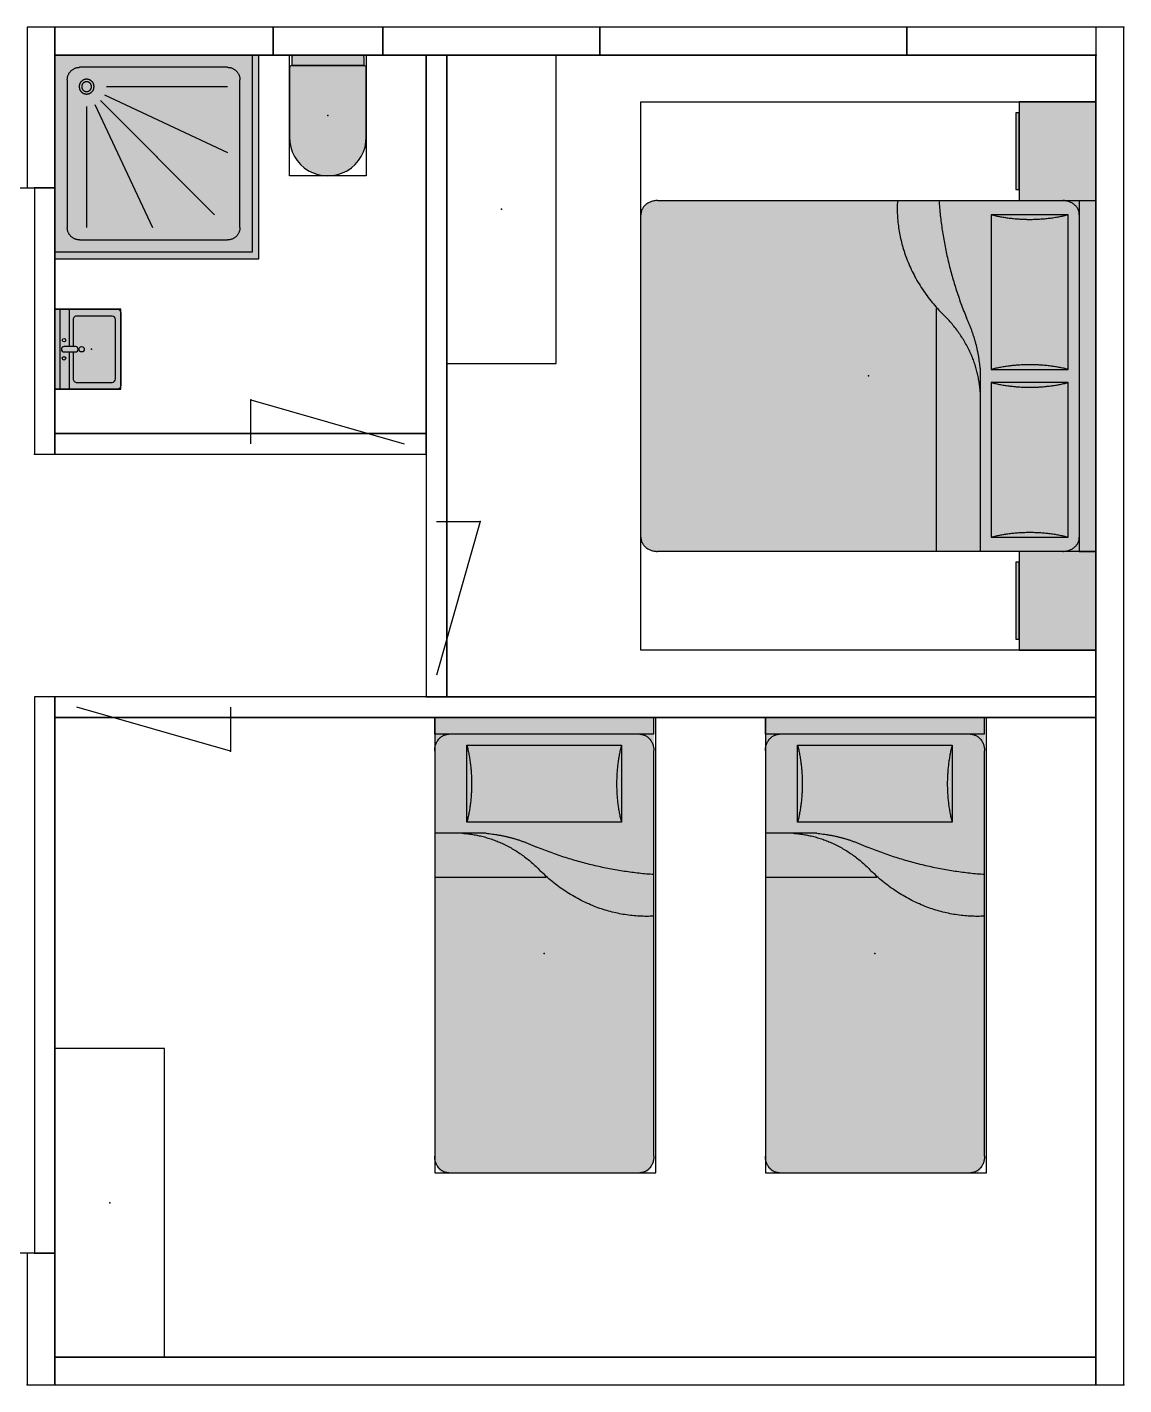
# Model space of a CAD drawing. Header units: millimetres. Extents: x 0 to 12300, y -300 to 6493.
# Drawn here: x 7297 to 12300, y 0 to 6193 of the extents above; entities that cross this region are included whole.
import ezdxf

# ---------------------------------------------------------------- set-up
doc = ezdxf.new("R2010")
doc.units = ezdxf.units.MM
for name, color, linetype in [('Default', 7, 'Continuous'), ('Rooms$Bath Room', 7, 'Continuous'), ('Rooms$Bed Room', 7, 'Continuous'), ('Rooms$Living Room', 7, 'Continuous'), ('Windows', 7, 'Continuous')]:
    doc.layers.add(name, color=color, linetype=linetype)
for name, color, linetype, true_color in [('Doors', 96, 'Continuous', 0x007f00), ('Furniture', 37, 'Continuous', 0x75664f), ('FurnitureRefRec', 254, 'Continuous', 0xd5d5d5), ('PT Top Left Furniture', 211, 'Continuous', 0xff7fff), ('PT Top Right', 96, 'Continuous', 0x007f00), ('PT Top Right Furniture', 200, 'Continuous', 0xbf3fff), ('Walls', 1, 'Continuous', 0xff0000)]:
    doc.layers.add(name, color=color, linetype=linetype, true_color=true_color)

# ---------------------------------------------------------------- blocks, each defined once
blk = doc.blocks.new('Bedopstelling Klein 01')
at = {"layer": 'Furniture'}
blk.add_hatch(color=7, dxfattribs=at).paths.add_polyline_path([(-75.3, 0), (-71.9, 0), (-68.5, 0.2), (-65.1, 0.4), (-61.6, 0.7), (-58.1, 1.1), (-54.6, 1.5), (-51.1, 2.1), (-47.6, 2.8), (-44.1, 3.6), (-40.7, 4.5), (-37.4, 5.5), (-34.1, 6.5), (-32.5, 7.1), (-30.9, 7.7), (-29.4, 8.3), (-27.8, 9), (-26.3, 9.6), (-24.9, 10.3), (-23.5, 11), (-22.1, 11.7), (-20.7, 12.5), (-19.4, 13.3), (-18.1, 14), (-16.8, 14.8), (-15.6, 15.6), (-14.5, 16.5), (-13.4, 17.3), (-12.3, 18.2), (-11.2, 19), (-10.3, 19.9), (-9.3, 20.8), (-8.4, 21.7), (-7.6, 22.6), (-6.8, 23.5), (-6, 24.4), (-5.3, 25.3), (-4.9, 25.8), (-4.6, 26.3), (-4.3, 26.7), (-4, 27.2), (-3.7, 27.7), (-3.4, 28.1), (-3.2, 28.6), (-2.9, 29.1), (-2.7, 29.5), (-2.4, 30), (-2.2, 30.5), (-2, 30.9), (-1.8, 31.4), (-1.6, 31.9), (-1.4, 32.3), (-1.3, 32.8), (-1.1, 33.3), (-1, 33.7), (-0.8, 34.2), (-0.7, 34.7), (-0.6, 35.1), (-0.5, 35.6), (-0.4, 36), (-0.3, 36.5), (-0.2, 37), (-0.2, 37.4), (-0.1, 37.9), (-0.1, 38.3), (0, 38.8), (0, 39.2), (0, 39.7), (0, 40.1), (0, 959.9), (0, 960.3), (0, 960.8), (0, 961.2), (-0.1, 961.7), (-0.1, 962.1), (-0.2, 962.6), (-0.2, 963), (-0.3, 963.5), (-0.4, 964), (-0.5, 964.4), (-0.6, 964.9), (-0.7, 965.3), (-0.8, 965.8), (-1, 966.3), (-1.1, 966.7), (-1.3, 967.2), (-1.4, 967.7), (-1.6, 968.1), (-1.8, 968.6), (-2, 969.1), (-2.2, 969.5), (-2.4, 970), (-2.7, 970.5), (-2.9, 970.9), (-3.2, 971.4), (-3.4, 971.9), (-3.7, 972.3), (-4, 972.8), (-4.3, 973.3), (-4.6, 973.7), (-4.9, 974.2), (-5.3, 974.7), (-6, 975.6), (-6.8, 976.5), (-7.6, 977.4), (-8.4, 978.3), (-9.3, 979.2), (-10.3, 980.1), (-11.2, 981), (-12.3, 981.8), (-13.4, 982.7), (-14.5, 983.5), (-15.6, 984.4), (-16.8, 985.2), (-18.1, 986), (-19.4, 986.7), (-20.7, 987.5), (-22.1, 988.3), (-23.5, 989), (-24.9, 989.7), (-26.3, 990.4), (-27.8, 991), (-29.4, 991.7), (-30.9, 992.3), (-32.5, 992.9), (-34.1, 993.5), (-37.4, 994.5), (-40.7, 995.5), (-44.1, 996.4), (-47.6, 997.2), (-51.1, 997.9), (-54.6, 998.5), (-58.1, 998.9), (-61.6, 999.3), (-65.1, 999.6), (-68.5, 999.8), (-71.9, 1000), (-75.3, 1000), (-2076.2, 1000), (-2076.2, 0), (-2000, 0)], flags=0)
at = {"layer": 'Furniture', "color": 37, "true_color": 0x766750}
for p, q in [((-2000, 1000), (-2076.2, 1000)), ((-75.3, 1000), (-1924.7, 1000)), ((-1949.8, 852.9), (-1598.4, 852.9)), ((-1949.8, 147.1), (-1949.8, 852.9)), ((-1598.4, 852.9), (-1598.4, 147.1)), ((-1598.4, 147.1), (-1949.8, 147.1)), ((-1924.7, 0), (-75.3, 0)), ((-2000, 0), (-2076.2, 0))]:
    blk.add_line(p, q, dxfattribs=at)
for points in [[(-2076.2, 1000), (-2076.2, 0)], [(-2000, 1000), (-2000, 0)], [(0, 64.2), (0, 935.8)], [(-1347.4, 508), (-1347.4, 0)], [(-1548.2, 234.2), (-1548.2, 0)]]:
    blk.add_lwpolyline(points, dxfattribs=at)
for points, weights in [([(-2000, 935.8), (-2000, 1000), (-1924.7, 1000)], [1, 0.707106781186, 1]), ([(-1359.9, 1000), (-1378.9, 725.2), (-1485.4, 465.3)], [1, 0.990404896115, 1]), ([(-1170.2, 1000), (-1155.8, 710.3), (-1372.5, 486.7)], [1, 0.933646644704, 1]), ([(-75.3, 1000), (0, 1000), (0, 935.8)], [1, 0.707106781187, 1]), ([(-1598.4, 852.9), (-1774.1, 809.3), (-1949.8, 852.9)], [1, 0.959999998575, 1]), ([(-1548.2, 127.2), (-1534.8, 333.4), (-1372.5, 486.7)], [1, 0.942933891278, 1]), ([(-1548.2, 234.2), (-1537.6, 353.8), (-1485.4, 465.3)], [1, 0.988393644073, 1]), ([(-1949.8, 147.1), (-1774.1, 190.7), (-1598.4, 147.1)], [1, 0.959999998575, 1]), ([(-1924.7, 0), (-2000, 0), (-2000, 64.2)], [1, 0.707106781186, 1]), ([(0, 64.2), (0, 0), (-75.3, 0)], [1, 0.707106781186, 1])]:
    blk.add_rational_spline(points, weights, degree=2, dxfattribs=at)
at = {"layer": 'FurnitureRefRec'}
blk.add_lwpolyline([(0, 0), (0, 1008.5), (-2076.2, 1008.5), (-2076.2, 0)], close=True, dxfattribs=at)
at = {"layer": 'PT Top Left Furniture'}
blk.add_point((-2076.2, 0), dxfattribs=at)
at = {"layer": 'PT Top Right Furniture'}
blk.add_point((-2076.2, 1008.5), dxfattribs=at)
blk = doc.blocks.new('Bedopstelling Groot')
at = {"layer": 'Furniture', "true_color": 0xffffff}
for points in [[(-800, 1038.1), (-800, 688.1), (-1250, 688.1), (-1250, 1038.1)], [(-800, -962.8), (-800, -964.5), (-799.9, -966.2), (-799.9, -967.9), (-799.7, -969.6), (-799.6, -971.3), (-799.4, -973), (-799.2, -974.8), (-798.9, -976.5), (-798.6, -978.2), (-798.3, -980), (-797.9, -981.8), (-797.5, -983.5), (-797.1, -985.3), (-796.6, -987), (-796.1, -988.8), (-795.5, -990.5), (-794.9, -992.2), (-794.2, -994), (-793.6, -995.7), (-792.8, -997.4), (-792.1, -999.1), (-791.3, -1000.7), (-790.4, -1002.4), (-789.5, -1004), (-788.6, -1005.6), (-787.7, -1007.2), (-786.7, -1008.7), (-785.6, -1010.3), (-784.6, -1011.8), (-783.5, -1013.2), (-782.4, -1014.6), (-781.2, -1016), (-780, -1017.4), (-778.8, -1018.7), (-777.6, -1020), (-776.3, -1021.3), (-775, -1022.5), (-773.7, -1023.6), (-772.3, -1024.7), (-770.9, -1025.8), (-769.6, -1026.9), (-768.2, -1027.8), (-766.7, -1028.8), (-765.3, -1029.7), (-763.9, -1030.5), (-762.4, -1031.3), (-760.9, -1032.1), (-759.5, -1032.8), (-758, -1033.5), (-756.5, -1034.1), (-755, -1034.7), (-753.5, -1035.2), (-752, -1035.7), (-750.5, -1036.1), (-749, -1036.5), (-747.5, -1036.8), (-746, -1037.1), (-744.5, -1037.4), (-743.1, -1037.6), (-741.6, -1037.8), (-740.1, -1037.9), (-738.7, -1038), (-737.3, -1038.1), (-735.8, -1038.1), (735.8, -1038.1), (737.3, -1038.1), (738.7, -1038), (740.1, -1037.9), (741.6, -1037.8), (743.1, -1037.6), (744.5, -1037.4), (746, -1037.1), (747.5, -1036.8), (749, -1036.5), (750.5, -1036.1), (752, -1035.7), (753.5, -1035.2), (755, -1034.7), (756.5, -1034.1), (758, -1033.5), (759.5, -1032.8), (760.9, -1032.1), (762.4, -1031.3), (763.9, -1030.5), (765.3, -1029.7), (766.7, -1028.8), (768.2, -1027.8), (769.6, -1026.9), (770.9, -1025.8), (772.3, -1024.7), (773.7, -1023.6), (775, -1022.5), (776.3, -1021.3), (777.6, -1020), (778.8, -1018.7), (780, -1017.4), (781.2, -1016), (782.4, -1014.6), (783.5, -1013.2), (784.6, -1011.8), (785.6, -1010.3), (786.7, -1008.7), (787.7, -1007.2), (788.6, -1005.6), (789.5, -1004), (790.4, -1002.4), (791.3, -1000.7), (792.1, -999.1), (792.8, -997.4), (793.6, -995.7), (794.2, -994), (794.9, -992.2), (795.5, -990.5), (796.1, -988.8), (796.6, -987), (797.1, -985.3), (797.5, -983.5), (797.9, -981.8), (798.3, -980), (798.6, -978.2), (798.9, -976.5), (799.2, -974.8), (799.4, -973), (799.6, -971.3), (799.7, -969.6), (799.9, -967.9), (799.9, -966.2), (800, -964.5), (800, -962.8), (800, 1038.1), (-800, 1038.1), (-800, 961.9)], [(1250, 1038.1), (1250, 688.1), (800, 688.1), (800, 1038.1)], [(-850, 688.1), (-850, 673.1), (-1200, 673.1), (-1200, 688.1)], [(1200, 688.1), (1200, 673.1), (850, 673.1), (850, 688.1)]]:
    blk.add_hatch(color=7, dxfattribs=at).paths.add_polyline_path(points, flags=0)
at = {"layer": 'Furniture', "color": 37, "true_color": 0x766750}
for p, q in [((-800, 961.9), (-800, 1038.1)), ((800, 1038.1), (-800, 1038.1)), ((800, 961.9), (800, 1038.1)), ((800, 961.9), (-800, 961.9)), ((-800, 886.6), (-800, -962.8)), ((-735.8, 911.7), (-30, 911.7)), ((-735.8, 560.3), (-735.8, 911.7)), ((-30, 911.7), (-30, 560.3)), ((30, 911.7), (735.8, 911.7)), ((30, 560.3), (30, 911.7)), ((735.8, 911.7), (735.8, 560.3)), ((800, -962.8), (800, 886.6)), ((-30, 560.3), (-735.8, 560.3)), ((735.8, 560.3), (30, 560.3)), ((34.2, 510.1), (-800, 510.1)), ((308, 309.3), (-800, 309.3)), ((-735.8, -1038.1), (735.8, -1038.1))]:
    blk.add_line(p, q, dxfattribs=at)
for points in [[(-800, 1038.1), (-800, 688.1), (-1250, 688.1), (-1250, 1038.1)], [(1250, 1038.1), (1250, 688.1), (800, 688.1), (800, 1038.1)], [(-850, 688.1), (-850, 673.1), (-1200, 673.1), (-1200, 688.1)], [(1200, 688.1), (1200, 673.1), (850, 673.1), (850, 688.1)]]:
    blk.add_lwpolyline(points, close=True, dxfattribs=at)
for points, weights in [([(-800, 886.6), (-800, 961.9), (-735.8, 961.9)], [1, 0.707106781186, 1]), ([(735.8, 961.9), (800, 961.9), (800, 886.6)], [1, 0.707106781186, 1]), ([(-735.8, 911.7), (-692.2, 736), (-735.8, 560.3)], [1, 0.959999998575, 1]), ([(-30, 560.3), (-73.6, 736), (-30, 911.7)], [1, 0.959999998575, 1]), ([(30, 911.7), (73.6, 736), (30, 560.3)], [1, 0.959999998575, 1]), ([(735.8, 560.3), (692.2, 736), (735.8, 911.7)], [1, 0.959999998575, 1]), ([(-72.8, 510.1), (133.4, 496.7), (286.7, 334.4)], [1, 0.942933891278, 1]), ([(34.2, 510.1), (153.8, 499.5), (265.3, 447.3)], [1, 0.988393644073, 1]), ([(800, 321.8), (525.2, 340.8), (265.3, 447.3)], [1, 0.990404896115, 1]), ([(800, 132.1), (510.3, 117.7), (286.7, 334.4)], [1, 0.933646644704, 1]), ([(-735.8, -1038.1), (-800, -1038.1), (-800, -962.8)], [1, 0.707106781186, 1]), ([(800, -962.8), (800, -1038.1), (735.8, -1038.1)], [1, 0.707106781187, 1])]:
    blk.add_rational_spline(points, weights, degree=2, dxfattribs=at)
at = {"layer": 'FurnitureRefRec'}
blk.add_lwpolyline([(-1250, -1038.1), (1250, -1038.1), (1250, 1038.1), (-1250, 1038.1)], close=True, dxfattribs=at)
at = {"layer": 'PT Top Left Furniture'}
blk.add_point((-1250, 1038.1), dxfattribs=at)
at = {"layer": 'PT Top Right Furniture'}
blk.add_point((1250, 1038.1), dxfattribs=at)
blk = doc.blocks.new('Toilet')
at = {"layer": 'Furniture', "true_color": 0xffffff}
for points in [[(227.8, 165), (227.8, -165), (227.8, -165.3), (227.8, -165.7), (227.8, -166), (227.7, -166.4), (227.7, -166.7), (227.6, -167), (227.5, -167.4), (227.4, -167.7), (227.3, -168), (227.2, -168.3), (227.1, -168.7), (227, -169), (226.8, -169.3), (226.7, -169.6), (226.5, -169.9), (226.4, -170.2), (226.2, -170.5), (226, -170.8), (225.8, -171), (225.6, -171.3), (225.3, -171.6), (225.1, -171.8), (224.9, -172.1), (224.6, -172.3), (224.4, -172.5), (224.1, -172.8), (223.9, -173), (223.6, -173.2), (223.3, -173.4), (223, -173.5), (222.7, -173.7), (222.4, -173.9), (222.1, -174), (221.8, -174.2), (221.5, -174.3), (221.2, -174.4), (220.8, -174.5), (220.5, -174.6), (220.2, -174.7), (219.8, -174.8), (219.5, -174.9), (219.2, -174.9), (218.8, -174.9), (218.5, -175), (218.1, -175), (217.8, -175), (-98.2, -175), (-104.3, -175), (-110.4, -174.8), (-116.5, -174.3), (-122.6, -173.7), (-128.6, -172.8), (-134.6, -171.7), (-140.6, -170.4), (-146.5, -169), (-152.3, -167.3), (-158.1, -165.4), (-163.9, -163.3), (-169.5, -161), (-175.1, -158.5), (-180.5, -155.8), (-185.9, -152.9), (-191.2, -149.9), (-196.4, -146.6), (-201.4, -143.2), (-206.3, -139.6), (-211.1, -135.8), (-215.8, -131.9), (-220.3, -127.8), (-224.7, -123.6), (-228.9, -119.2), (-233, -114.7), (-236.9, -110), (-240.7, -105.2), (-244.3, -100.2), (-247.7, -95.2), (-250.9, -90), (-253.9, -84.7), (-256.8, -79.3), (-259.5, -73.8), (-261.9, -68.3), (-264.2, -62.6), (-266.3, -56.9), (-268.2, -51.1), (-269.9, -45.2), (-271.3, -39.3), (-272.6, -33.3), (-273.7, -27.3), (-274.5, -21.3), (-275.1, -15.2), (-275.6, -9.1), (-275.8, -3), (-275.8, 3), (-275.6, 9.1), (-275.1, 15.2), (-274.5, 21.3), (-273.7, 27.3), (-272.6, 33.3), (-271.3, 39.3), (-269.9, 45.2), (-268.2, 51.1), (-266.3, 56.9), (-264.2, 62.6), (-261.9, 68.3), (-259.5, 73.8), (-256.8, 79.3), (-253.9, 84.7), (-250.9, 90), (-247.7, 95.2), (-244.3, 100.2), (-240.7, 105.2), (-236.9, 110), (-233, 114.7), (-228.9, 119.2), (-224.7, 123.6), (-220.3, 127.8), (-215.8, 131.9), (-211.1, 135.8), (-206.3, 139.6), (-201.4, 143.2), (-196.4, 146.6), (-191.2, 149.9), (-185.9, 152.9), (-180.5, 155.8), (-175.1, 158.5), (-169.5, 161), (-163.9, 163.3), (-158.1, 165.4), (-152.3, 167.3), (-146.5, 169), (-140.6, 170.4), (-134.6, 171.7), (-128.6, 172.8), (-122.6, 173.7), (-116.5, 174.3), (-110.4, 174.8), (-104.3, 175), (-98.2, 175), (217.8, 175), (218.1, 175), (218.5, 175), (218.8, 174.9), (219.2, 174.9), (219.5, 174.9), (219.8, 174.8), (220.2, 174.7), (220.5, 174.6), (220.8, 174.5), (221.2, 174.4), (221.5, 174.3), (221.8, 174.2), (222.1, 174), (222.4, 173.9), (222.7, 173.7), (223, 173.5), (223.3, 173.4), (223.6, 173.2), (223.9, 173), (224.1, 172.8), (224.4, 172.5), (224.6, 172.3), (224.9, 172.1), (225.1, 171.8), (225.3, 171.6), (225.6, 171.3), (225.8, 171), (226, 170.8), (226.2, 170.5), (226.4, 170.2), (226.5, 169.9), (226.7, 169.6), (226.8, 169.3), (227, 169), (227.1, 168.7), (227.2, 168.3), (227.3, 168), (227.4, 167.7), (227.5, 167.4), (227.6, 167), (227.7, 166.7), (227.7, 166.4), (227.8, 166), (227.8, 165.7), (227.8, 165.3)], [(227.8, 165), (265.8, 165), (266.1, 165), (266.5, 165), (266.8, 164.9), (267.2, 164.9), (267.5, 164.9), (267.8, 164.8), (268.2, 164.7), (268.5, 164.6), (268.8, 164.5), (269.2, 164.4), (269.5, 164.3), (269.8, 164.2), (270.1, 164), (270.4, 163.9), (270.7, 163.7), (271, 163.5), (271.3, 163.4), (271.6, 163.2), (271.9, 163), (272.1, 162.8), (272.4, 162.5), (272.6, 162.3), (272.9, 162.1), (273.1, 161.8), (273.3, 161.6), (273.6, 161.3), (273.8, 161), (274, 160.8), (274.2, 160.5), (274.4, 160.2), (274.5, 159.9), (274.7, 159.6), (274.8, 159.3), (275, 159), (275.1, 158.7), (275.2, 158.3), (275.3, 158), (275.4, 157.7), (275.5, 157.4), (275.6, 157), (275.7, 156.7), (275.7, 156.4), (275.8, 156), (275.8, 155.7), (275.8, 155.3), (275.8, 155), (275.8, -155), (275.8, -155.3), (275.8, -155.7), (275.8, -156), (275.7, -156.4), (275.7, -156.7), (275.6, -157), (275.5, -157.4), (275.4, -157.7), (275.3, -158), (275.2, -158.3), (275.1, -158.7), (275, -159), (274.8, -159.3), (274.7, -159.6), (274.5, -159.9), (274.4, -160.2), (274.2, -160.5), (274, -160.8), (273.8, -161), (273.6, -161.3), (273.3, -161.6), (273.1, -161.8), (272.9, -162.1), (272.6, -162.3), (272.4, -162.5), (272.1, -162.8), (271.9, -163), (271.6, -163.2), (271.3, -163.4), (271, -163.5), (270.7, -163.7), (270.4, -163.9), (270.1, -164), (269.8, -164.2), (269.5, -164.3), (269.2, -164.4), (268.8, -164.5), (268.5, -164.6), (268.2, -164.7), (267.8, -164.8), (267.5, -164.9), (267.2, -164.9), (266.8, -164.9), (266.5, -165), (266.1, -165), (265.8, -165), (227.8, -165)]]:
    blk.add_hatch(color=7, dxfattribs=at).paths.add_polyline_path(points, flags=0)
at = {"layer": 'Furniture', "color": 37, "true_color": 0x766750}
for p, q in [((-98.2, 175), (217.8, 175)), ((227.8, 165), (265.8, 165)), ((227.8, -165), (227.8, 165)), ((227.8, 165), (227.8, -165)), ((275.8, 155), (275.8, -155)), ((217.8, -175), (-98.2, -175)), ((265.8, -165), (227.8, -165))]:
    blk.add_line(p, q, dxfattribs=at)
at = {"layer": 'Furniture', "color": 37, "true_color": 0x766750, "extrusion": (0, 0, -1)}
for centre, radius, start, end in [((100.8, 0), 175, 269.15835, 90.84165), ((-217.8, 165), 10, 90, 180), ((-265.8, 155), 10, 90, 180), ((-217.8, -165), 10, 180, 270), ((-265.8, -155), 10, 180, 270)]:
    blk.add_arc(centre, radius, start, end, dxfattribs=at)
at = {"layer": 'FurnitureRefRec'}
blk.add_lwpolyline([(-275.8, -175), (275.8, -175), (275.8, 175), (-275.8, 175)], close=True, dxfattribs=at)
at = {"layer": 'PT Top Left Furniture'}
blk.add_point((275.8, 175), dxfattribs=at)
at = {"layer": 'PT Top Right Furniture'}
blk.add_point((275.8, -175), dxfattribs=at)
blk = doc.blocks.new('Wastafel')
at = {"layer": 'Furniture', "true_color": 0xffffff}
blk.add_hatch(color=7, dxfattribs=at).paths.add_polyline_path([(134.7, 182.3), (135.3, 182.2), (135.8, 182.1), (136.4, 182.1), (136.9, 182), (137.5, 181.8), (138, 181.7), (138.5, 181.5), (139.1, 181.4), (139.6, 181.2), (140.1, 180.9), (140.6, 180.7), (141.1, 180.5), (141.6, 180.2), (142.1, 179.9), (142.5, 179.6), (143, 179.3), (143.4, 179), (143.9, 178.7), (144.3, 178.3), (144.7, 177.9), (145.1, 177.5), (145.5, 177.1), (145.9, 176.7), (146.2, 176.3), (146.6, 175.9), (146.9, 175.4), (147.2, 175), (147.5, 174.5), (147.8, 174), (148, 173.5), (148.3, 173), (148.5, 172.5), (148.7, 172), (148.9, 171.5), (149.1, 171), (149.2, 170.5), (149.4, 169.9), (149.5, 169.4), (149.6, 168.8), (149.7, 168.3), (149.8, 167.7), (149.8, 167.2), (149.8, 166.6), (149.8, 166.1), (149.8, -166.1), (149.8, -166.6), (149.8, -167.2), (149.8, -167.7), (149.7, -168.3), (149.6, -168.8), (149.5, -169.4), (149.4, -169.9), (149.2, -170.5), (149.1, -171), (148.9, -171.5), (148.7, -172), (148.5, -172.5), (148.3, -173), (148, -173.5), (147.8, -174), (147.5, -174.5), (147.2, -175), (146.9, -175.4), (146.6, -175.9), (146.2, -176.3), (145.9, -176.7), (145.5, -177.1), (145.1, -177.5), (144.7, -177.9), (144.3, -178.3), (143.9, -178.7), (143.4, -179), (143, -179.3), (142.5, -179.6), (142.1, -179.9), (141.6, -180.2), (141.1, -180.5), (140.6, -180.7), (140.1, -180.9), (139.6, -181.2), (139.1, -181.4), (138.5, -181.5), (138, -181.7), (137.5, -181.8), (136.9, -182), (136.4, -182.1), (135.8, -182.1), (135.3, -182.2), (134.7, -182.3), (-149.9, -182.3), (-149.9, 182.3)], flags=0)
at = {"layer": 'Furniture', "color": 37, "true_color": 0x766750}
for p, q in [((-67.2, 135), (-67.2, 12.1)), ((-56.2, 12.1), (-108.5, 12.1)), ((-108.5, -12.2), (-56.2, -12.2)), ((-67.2, -12.2), (-67.2, -135))]:
    blk.add_line(p, q, dxfattribs=at)
for points in [[(134.7, -182.3), (-149.9, -182.3), (-149.9, 182.3), (134.7, 182.3)], [(-125.5, -182.3), (-125.5, 182.3)], [(-83.4, 12.1), (-83.4, 182.3)], [(110.4, 151.1), (-49.9, 151.1)], [(125.5, -135), (125.5, 135)], [(149.8, 166.1), (149.8, -166.1)], [(-83.4, -182.3), (-83.4, -12.2)], [(-49.9, -151.1), (110.4, -151.1)]]:
    blk.add_lwpolyline(points, dxfattribs=at)
for centre, radius in [((-108.5, 41.3), 8.1), ((-28.3, 0), 12.2), ((-108.5, -41.3), 8.1)]:
    blk.add_circle(centre, radius, dxfattribs=at)
for centre, radius, start, end in [((-51, 135), 16.2, 86.13454, 180), ((109.3, 135), 16.2, 0, 86.13454), ((-108.5, 0), 12.2, 90.00094, 269.99906), ((-56.2, 0), 12.2, 270, 90), ((-51, -135), 16.2, 180, 273.86546), ((109.3, -135), 16.2, 273.86546, 0)]:
    blk.add_arc(centre, radius, start, end, dxfattribs=at)
at = {"layer": 'Furniture', "color": 37, "true_color": 0x766750, "extrusion": (0, 0, -1)}
for centre, start, end in [((-133.7, 166.1), 93.86546, 180), ((-133.7, -166.1), 180, 266.13454)]:
    blk.add_arc(centre, 16.2, start, end, dxfattribs=at)
at = {"layer": 'FurnitureRefRec'}
blk.add_lwpolyline([(-149.9, -182.3), (149.8, -182.3), (149.8, 182.3), (-149.9, 182.3)], close=True, dxfattribs=at)
at = {"layer": 'PT Top Left Furniture'}
blk.add_point((-149.9, -182.3), dxfattribs=at)
at = {"layer": 'PT Top Right Furniture'}
blk.add_point((-149.9, 182.3), dxfattribs=at)
blk = doc.blocks.new('Douche')
at = {"layer": 'Furniture', "true_color": 0xffffff}
blk.add_hatch(color=7, dxfattribs=at).paths.add_polyline_path([(-465, 465), (-465, -465), (465, -465), (465, 465)], flags=0)
at = {"layer": 'Furniture', "color": 37, "true_color": 0x766750}
for p, q in [((-465, -465), (-465, 435)), ((-465, 435), (435, 435)), ((435, 435), (435, -465)), ((322.5, 378.7), (-352.5, 378.7)), ((-408.8, 322.5), (-408.8, -352.5)), ((-320.7, -230.7), (-320.7, 322.5)), ((-282.6, -239.1), (-20.8, 322.5)), ((378.7, -352.5), (378.7, 322.5)), ((-257, -257), (263.4, 263.4)), ((-239.1, -282.6), (322.5, -20.8)), ((-230.7, -320.7), (322.5, -320.7)), ((-352.5, -408.8), (322.5, -408.8)), ((-465, -465), (435, -465))]:
    blk.add_line(p, q, dxfattribs=at)
for points in [[(465, 465), (-465, 465)], [(465, -465), (465, 465)]]:
    blk.add_lwpolyline(points, dxfattribs=at)
for points, weights in [([(-408.8, 322.5), (-408.8, 378.7), (-352.5, 378.7)], [1, 0.707106781187, 1]), ([(322.5, 378.7), (378.7, 378.7), (378.7, 322.5)], [1, 0.707106780956, 1]), ([(-352.5, -408.8), (-408.8, -408.8), (-408.8, -352.5)], [1, 0.707106781187, 1]), ([(378.7, -352.5), (378.7, -408.8), (322.5, -408.8)], [1, 0.707106781187, 1])]:
    blk.add_rational_spline(points, weights, degree=2, dxfattribs=at)
for points, knots in [([(-320.7, -286.9), (-286.9, -286.9), (-286.9, -320.7), (-286.9, -354.4), (-320.7, -354.4), (-354.4, -354.4), (-354.4, -320.7), (-354.4, -286.9), (-320.7, -286.9)], [0, 0, 0, 0.0530144, 0.0530144, 0.1060288, 0.1060288, 0.1590431, 0.1590431, 0.2120575, 0.2120575, 0.2120575]), ([(-320.7, -298.2), (-298.2, -298.2), (-298.2, -320.7), (-298.2, -343.2), (-320.7, -343.2), (-343.2, -343.2), (-343.2, -320.7), (-343.2, -298.2), (-320.7, -298.2)], [0, 0, 0, 0.0353429, 0.0353429, 0.0706858, 0.0706858, 0.1060288, 0.1060288, 0.1413717, 0.1413717, 0.1413717])]:
    blk.add_rational_spline(points, [1, 0.707106781187, 1, 0.707106781187, 1, 0.707106781187, 1, 0.707106781187, 1], degree=2, knots=knots, dxfattribs=at)
at = {"layer": 'FurnitureRefRec'}
blk.add_lwpolyline([(-465, -465), (465, -465), (465, 465), (-465, 465)], close=True, dxfattribs=at)
at = {"layer": 'PT Top Left Furniture'}
blk.add_point((-465, -465), dxfattribs=at)
at = {"layer": 'PT Top Right Furniture'}
blk.add_point((-465, 465), dxfattribs=at)

msp = doc.modelspace()

# ---------------------------------------------------------------- linework, layer by layer
at = {"layer": 'Doors'}
for points in [[(8317.3, 4292.9), (8317.3, 4492.9), (9017.3, 4292.9)], [(9164.3, 3937.7), (9364.3, 3937.7), (9164.3, 3237.7)], [(8224.3, 3090.7), (8224.3, 2890.7), (7524.3, 3090.7)]]:
    msp.add_lwpolyline(points, dxfattribs=at)
at = {"layer": 'Furniture'}
for points in [[(9211.3, 6065.9), (9211.3, 4658.4), (9711.3, 4658.4), (9711.3, 6065.9)], [(7424.3, 1534.5), (7424.3, 127), (7924.3, 127), (7924.3, 1534.5)]]:
    msp.add_lwpolyline(points, close=True, dxfattribs=at)
at = {"layer": 'PT Top Right'}
for p in [(7424.3, 6192.9), (8419.3, 6192.9), (8919.3, 6192.9), (9910.3, 6192.9), (11310.3, 6192.9), (12173.3, 6192.9), (12300.3, 6192.9), (7424.3, 6065.9), (7424.3, 6065.9), (8419.3, 6065.9), (8919.3, 6065.9), (9117.3, 6065.9), (9211.3, 6065.9), (9910.3, 6065.9), (11310.3, 6065.9), (12174.3, 6065.9), (8669.3, 5790.1), (7889.3, 5600.9), (7330.3, 5459.9), (7424.3, 5459.9), (9461.3, 5362.2), (7591.5, 4723.8), (11135.2, 4601.8), (8317.3, 4492.9), (7424.3, 4339.9), (9117.3, 4339.9), (7330.3, 4245.9), (7424.3, 4245.9), (9117.3, 4245.9), (9364.3, 3937.7), (7424.3, 3137.7), (9117.3, 3137.7), (9211.3, 3137.7), (12173.3, 3137.7), (7424.3, 3043.7), (12173.3, 3043.7), (8224.3, 2890.7), (9656.4, 1967.5), (11164.9, 1967.5), (7674.3, 830.8), (7330.3, 600), (7424.3, 600), (7424.3, 127), (12173.3, 127), (7297.3, 0), (7424.3, 0), (12173.3, 0), (12300.3, 0)]:
    msp.add_point(p, dxfattribs=at)
at = {"layer": 'Rooms$Bath Room'}
msp.add_lwpolyline([(7424.3, 4339.9), (9117.3, 4339.9), (9117.3, 6065.9), (7424.3, 6065.9)], close=True, dxfattribs=at)
at = {"layer": 'Rooms$Bed Room'}
for points in [[(9211.3, 3137.7), (12173.3, 3137.7), (12173.3, 6065.9), (9211.3, 6065.9)], [(7424.3, 127), (12173.3, 127), (12173.3, 3043.7), (7424.3, 3043.7)]]:
    msp.add_lwpolyline(points, close=True, dxfattribs=at)
at = {"layer": 'Rooms$Living Room'}
msp.add_lwpolyline([(2529.8, 4339.9), (2529.8, 6065.9), (5764.3, 6065.9), (5764.3, 5459.9), (7330.3, 5459.9), (7330.3, 4245.9), (9117.3, 4245.9), (9117.3, 3137.7), (7330.3, 3137.7), (7330.3, 600), (3142, 600), (3142, 4339.9)], close=True, dxfattribs=at)
at = {"layer": 'Walls'}
for points in [[(7297.3, 5459.9), (7424.3, 5459.9), (7424.3, 6192.9), (7297.3, 6192.9)], [(12173.3, 0), (12300.3, 0), (12300.3, 6192.9), (12173.3, 6192.9)], [(9211.3, 6065.9), (9117.3, 6065.9), (9117.3, 3137.7), (9211.3, 3137.7)], [(7424.3, 5459.9), (7330.3, 5459.9), (7330.3, 4245.9), (7424.3, 4245.9)], [(9117.3, 4245.9), (9117.3, 4339.9), (7424.3, 4339.9), (7424.3, 4245.9)], [(7424.3, 3137.7), (7330.3, 3137.7), (7330.3, 600), (7424.3, 600)], [(12173.3, 3043.7), (12173.3, 3137.7), (7424.3, 3137.7), (7424.3, 3043.7)], [(7297.3, 0), (7424.3, 0), (7424.3, 600), (7297.3, 600)]]:
    msp.add_lwpolyline(points, close=True, dxfattribs=at)
for points in [[(8419.3, 6192.9), (7424.3, 6192.9)], [(7424.3, 6192.9), (7424.3, 6065.9)], [(8419.3, 6065.9), (8419.3, 6192.9)], [(9910.3, 6192.9), (8919.3, 6192.9)], [(8919.3, 6192.9), (8919.3, 6065.9)], [(9910.3, 6065.9), (9910.3, 6192.9)], [(12174.3, 6192.9), (11310.3, 6192.9)], [(11310.3, 6192.9), (11310.3, 6065.9)], [(12174.3, 6065.9), (12174.3, 6192.9)], [(7424.3, 6065.9), (8419.3, 6065.9)], [(8919.3, 6065.9), (9910.3, 6065.9)], [(11310.3, 6065.9), (12174.3, 6065.9)], [(12173.3, 127), (7424.3, 127)], [(7424.3, 127), (7424.3, 0)], [(12173.3, 0), (12173.3, 127)], [(7424.3, 0), (12173.3, 0)]]:
    msp.add_open_spline(points, degree=1, dxfattribs=at)
at = {"layer": 'Windows'}
for points in [[(8419.3, 6065.9), (8919.3, 6065.9), (8919.3, 6192.9), (8419.3, 6192.9)], [(9910.3, 6065.9), (11310.3, 6065.9), (11310.3, 6192.9), (9910.3, 6192.9)]]:
    msp.add_lwpolyline(points, close=True, dxfattribs=at)

# ---------------------------------------------------------------- block references
at = {"layer": 'Default', "rotation": 270}
for p in [(9156.4, 967.5), (10664.9, 967.5)]:
    msp.add_blockref('Bedopstelling Klein 01', p, dxfattribs=at)
at = {"layer": 'Furniture', "rotation": 270.0000000000002}
msp.add_blockref('Douche', (7889.3, 5600.9), dxfattribs=at)
at = {"layer": 'Furniture', "xscale": -1}
for name, p, rotation in [('Toilet', (8669.3, 5790.1), 270), ('Bedopstelling Groot', (11135.2, 4601.8), 269.9999999999999)]:
    msp.add_blockref(name, p, dxfattribs=dict(at, rotation=rotation))
at = {"layer": 'Furniture'}
msp.add_blockref('Wastafel', (7574.2, 4723.8), dxfattribs=at)

doc.saveas('drawing.dxf')
